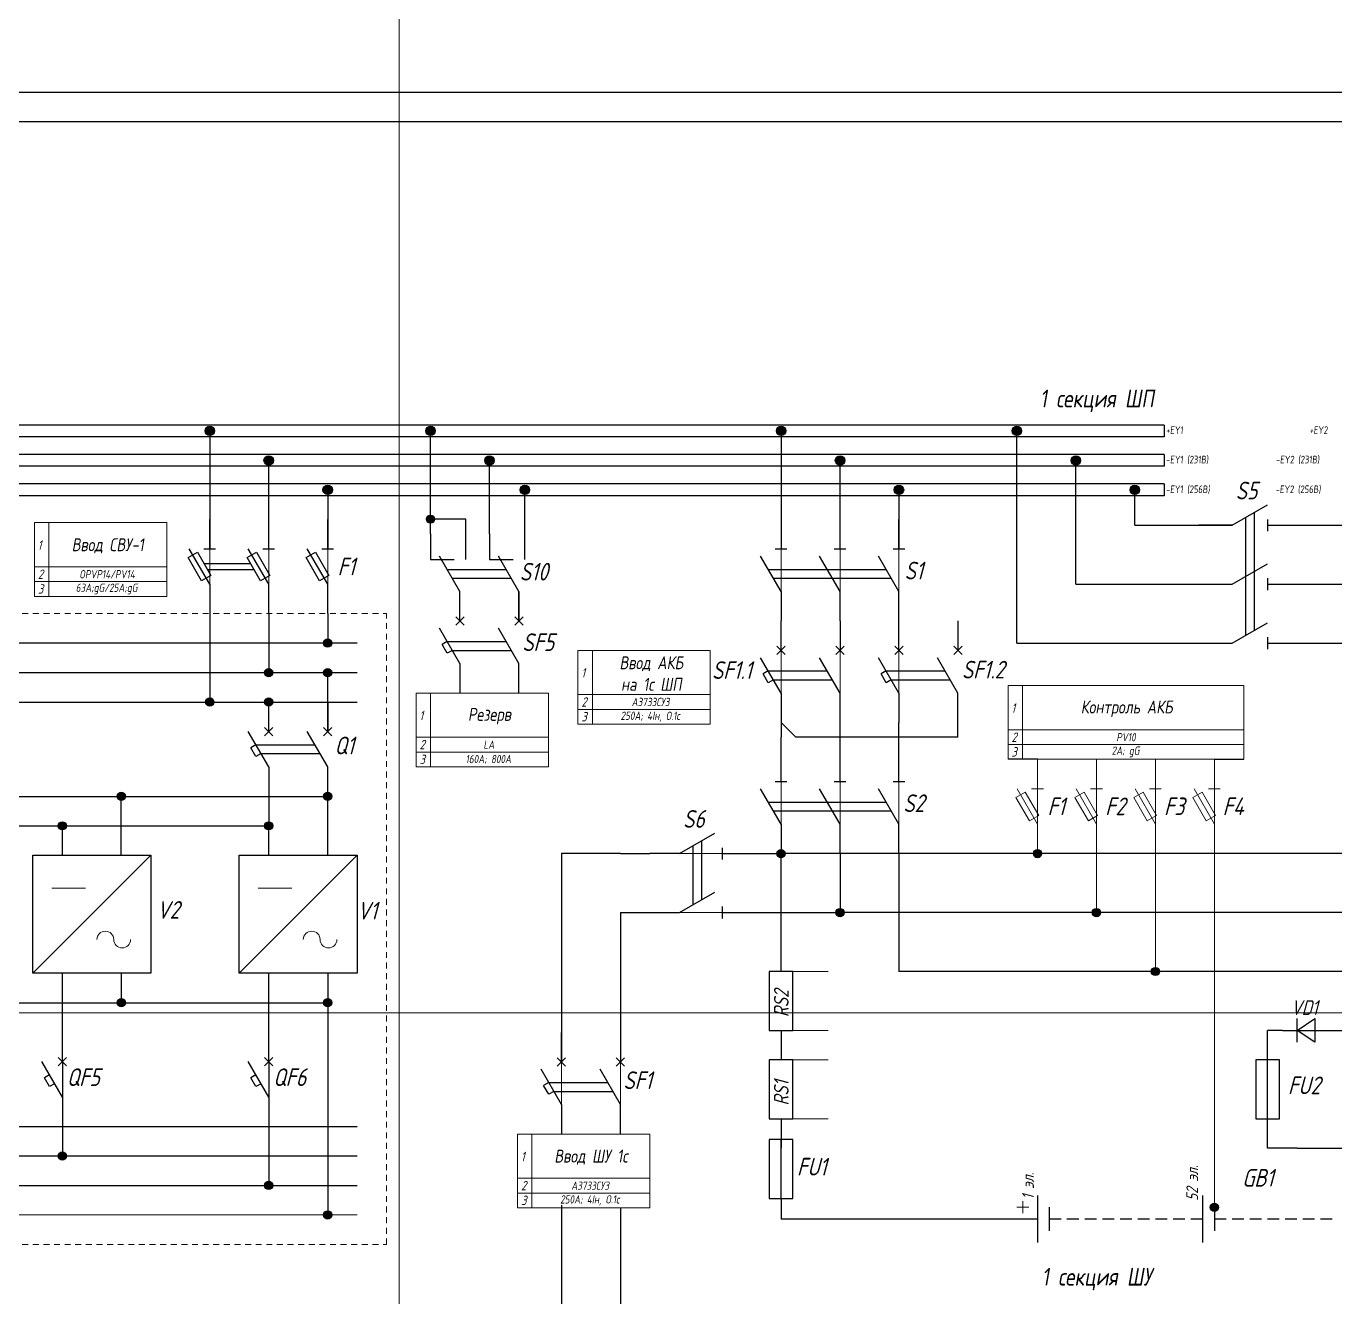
# Model space of a CAD drawing. Header units: millimetres. Extents: x 9 to 5215, y -207 to 4633.
# Drawn here: x 4573.7 to 4740.2, y 4176.9 to 4338.6 of the extents above; entities that cross this region are included whole.
import ezdxf
from ezdxf.enums import TextEntityAlignment as Align

# ---------------------------------------------------------------- set-up
doc = ezdxf.new("R2010")
doc.units = ezdxf.units.MM
doc.linetypes.add('JIS_02_0.7', pattern=[1.35, 0.75, -0.6])
doc.layers.add('Разрывы', color=10, linetype='Continuous')
doc.layers.add('Рамка', color=1, linetype='Continuous', plot=False)
doc.styles.add('eskdw', font='GOST_ANT.TTF', dxfattribs={"oblique": 10})
doc.styles.get("Standard").update_dxf_attribs({"font": 'GOST_ANT.TTF', "oblique": 10, "height": 2.5})
doc.styles.add('Гост', font='GOST_ANT.TTF', dxfattribs={"oblique": 10, "height": 1.4})
doc.styles.add('Шины', font='gost_1.ttf', dxfattribs={"oblique": 5, "height": 1.2})

msp = doc.modelspace()

# ---------------------------------------------------------------- hatches: boundary and pattern name
for points in [[(4597.68, 4287.07, 1), (4596.48, 4287.07, 1)], [(4625.76, 4287.07, 1), (4624.56, 4287.07, 1)], [(4670.35, 4287.07, 1), (4669.15, 4287.07, 1)], [(4700.35, 4287.07, 1), (4699.15, 4287.07, 1)], [(4605.18, 4283.32, 1), (4603.98, 4283.32, 1)], [(4633.26, 4283.32, 1), (4632.06, 4283.32, 1)], [(4677.85, 4283.32, 1), (4676.65, 4283.32, 1)], [(4707.85, 4283.32, 1), (4706.65, 4283.32, 1)], [(4612.68, 4279.57, 1), (4611.48, 4279.57, 1)], [(4637.76, 4279.57, 1), (4636.56, 4279.57, 1)], [(4685.35, 4279.57, 1), (4684.15, 4279.57, 1)], [(4715.35, 4279.57, 1), (4714.15, 4279.57, 1)], [(4625.69, 4275.84, 1), (4624.64, 4275.84, 1)], [(4625.69, 4275.84, 1), (4624.64, 4275.84, 1)], [(4625.69, 4275.84, 1), (4624.64, 4275.84, 1)], [(4612.6, 4260.07, 1), (4611.55, 4260.07, 1)], [(4612.6, 4260.07, 1), (4611.55, 4260.07, 1)], [(4612.6, 4260.07, 1), (4611.55, 4260.07, 1)], [(4605.1, 4256.32, 1), (4604.05, 4256.32, 1)], [(4605.1, 4256.32, 1), (4604.05, 4256.32, 1)], [(4605.1, 4256.32, 1), (4604.05, 4256.32, 1)], [(4612.6, 4256.32, 1), (4611.55, 4256.32, 1)], [(4612.6, 4256.32, 1), (4611.55, 4256.32, 1)], [(4612.6, 4256.32, 1), (4611.55, 4256.32, 1)], [(4597.6, 4252.57, 1), (4596.55, 4252.57, 1)], [(4597.6, 4252.57, 1), (4596.55, 4252.57, 1)], [(4597.6, 4252.57, 1), (4596.55, 4252.57, 1)], [(4605.1, 4252.57, 1), (4604.05, 4252.57, 1)], [(4605.1, 4252.57, 1), (4604.05, 4252.57, 1)], [(4605.1, 4252.57, 1), (4604.05, 4252.57, 1)], [(4586.35, 4240.57, 1), (4585.3, 4240.57, 1)], [(4586.35, 4240.57, 1), (4585.3, 4240.57, 1)], [(4586.35, 4240.57, 1), (4585.3, 4240.57, 1)], [(4612.6, 4240.57, 1), (4611.55, 4240.57, 1)], [(4612.6, 4240.57, 1), (4611.55, 4240.57, 1)], [(4612.6, 4240.57, 1), (4611.55, 4240.57, 1)], [(4578.85, 4236.82, 1), (4577.8, 4236.82, 1)], [(4578.85, 4236.82, 1), (4577.8, 4236.82, 1)], [(4578.85, 4236.82, 1), (4577.8, 4236.82, 1)], [(4605.1, 4236.82, 1), (4604.05, 4236.82, 1)], [(4605.1, 4236.82, 1), (4604.05, 4236.82, 1)], [(4605.1, 4236.82, 1), (4604.05, 4236.82, 1)], [(4670.27, 4233.29, 1), (4669.22, 4233.29, 1)], [(4670.27, 4233.29, 1), (4669.22, 4233.29, 1)], [(4670.27, 4233.29, 1), (4669.22, 4233.29, 1)], [(4702.9, 4233.29, 1), (4701.85, 4233.29, 1)], [(4702.9, 4233.29, 1), (4701.85, 4233.29, 1)], [(4702.9, 4233.29, 1), (4701.85, 4233.29, 1)], [(4677.77, 4225.79, 1), (4676.72, 4225.79, 1)], [(4677.77, 4225.79, 1), (4676.72, 4225.79, 1)], [(4677.77, 4225.79, 1), (4676.72, 4225.79, 1)], [(4710.4, 4225.79, 1), (4709.35, 4225.79, 1)], [(4710.4, 4225.79, 1), (4709.35, 4225.79, 1)], [(4710.4, 4225.79, 1), (4709.35, 4225.79, 1)], [(4717.9, 4218.29, 1), (4716.85, 4218.29, 1)], [(4717.9, 4218.29, 1), (4716.85, 4218.29, 1)], [(4717.9, 4218.29, 1), (4716.85, 4218.29, 1)], [(4586.35, 4214.32, 1), (4585.3, 4214.32, 1)], [(4586.35, 4214.32, 1), (4585.3, 4214.32, 1)], [(4586.35, 4214.32, 1), (4585.3, 4214.32, 1)], [(4612.6, 4214.32, 1), (4611.55, 4214.32, 1)], [(4612.6, 4214.32, 1), (4611.55, 4214.32, 1)], [(4612.6, 4214.32, 1), (4611.55, 4214.32, 1)], [(4578.85, 4194.82, 1), (4577.8, 4194.82, 1)], [(4578.85, 4194.82, 1), (4577.8, 4194.82, 1)], [(4578.85, 4194.82, 1), (4577.8, 4194.82, 1)], [(4605.1, 4191.07, 1), (4604.05, 4191.07, 1)], [(4605.1, 4191.07, 1), (4604.05, 4191.07, 1)], [(4605.1, 4191.07, 1), (4604.05, 4191.07, 1)], [(4725.4, 4188.29, 1), (4724.35, 4188.29, 1)], [(4725.4, 4188.29, 1), (4724.35, 4188.29, 1)], [(4725.4, 4188.29, 1), (4724.35, 4188.29, 1)], [(4612.6, 4187.32, 1), (4611.55, 4187.32, 1)], [(4612.6, 4187.32, 1), (4611.55, 4187.32, 1)], [(4612.6, 4187.32, 1), (4611.55, 4187.32, 1)]]:
    msp.add_hatch(color=256).paths.add_polyline_path(points)

# ---------------------------------------------------------------- linework, layer by layer
for p, q in [((4240.68, 4330.17), (5215.18, 4330.17)), ((4255.68, 4326.42), (5211.43, 4326.42)), ((4718.5, 4287.82), (4267.08, 4287.82)), ((4597.08, 4287.07), (4597.08, 4272.07)), ((4625.16, 4273.96), (4625.16, 4287.07)), ((4669.75, 4287.07), (4669.75, 4272.07)), ((4699.75, 4260.07), (4699.75, 4287.07)), ((4718.5, 4287.82), (4718.5, 4286.32)), ((4718.5, 4286.32), (4267.08, 4286.32)), ((4718.5, 4284.07), (4267.08, 4284.07)), ((4604.58, 4275.82), (4604.58, 4283.32)), ((4632.66, 4273.96), (4632.66, 4283.32)), ((4677.25, 4275.82), (4677.25, 4283.32)), ((4707.25, 4267.57), (4707.25, 4283.32)), ((4718.5, 4284.07), (4718.5, 4282.57)), ((4718.5, 4282.57), (4267.08, 4282.57)), ((4718.5, 4280.32), (4267.08, 4280.32)), ((4718.5, 4280.32), (4718.5, 4278.82)), ((4718.5, 4278.82), (4267.08, 4278.82)), ((4612.08, 4279.57), (4612.08, 4272.07)), ((4637.16, 4273.96), (4637.16, 4279.57)), ((4684.75, 4279.57), (4684.75, 4272.07)), ((4714.75, 4275.07), (4714.75, 4279.57)), ((4727.12, 4275.07), (4731.62, 4277.66)), ((4729.93, 4276.69), (4729.93, 4261.69)), ((4597.08, 4272.07), (4597.08, 4275.82)), ((4604.58, 4272.07), (4604.58, 4275.82)), ((4604.58, 4272.07), (4604.58, 4275.82)), ((4612.08, 4272.07), (4612.08, 4275.82)), ((4612.08, 4272.07), (4612.08, 4275.82)), ((4629.66, 4275.84), (4625.16, 4275.84)), ((4629.66, 4273.96), (4629.66, 4275.84)), ((4677.25, 4272.07), (4677.25, 4275.82)), ((4677.25, 4272.07), (4677.25, 4275.82)), ((4684.75, 4272.07), (4684.75, 4275.82)), ((4684.75, 4272.07), (4684.75, 4275.82)), ((4714.75, 4275.07), (4727.12, 4275.07)), ((4727.12, 4275.07), (4722.91, 4275.07)), ((4728.81, 4276.04), (4728.81, 4261.04)), ((4731.62, 4275.82), (4731.62, 4274.32)), ((4731.62, 4275.07), (4735.84, 4275.07)), ((4735.84, 4275.07), (4744, 4275.07)), ((4625.16, 4273.96), (4625.16, 4270.69)), ((4629.66, 4270.69), (4629.66, 4273.96)), ((4632.66, 4273.96), (4632.66, 4270.69)), ((4637.16, 4270.69), (4637.16, 4273.96)), ((4594.33, 4270.95), (4595.52, 4271.64)), ((4597.08, 4267.57), (4594.48, 4272.07)), ((4595.52, 4271.64), (4597.23, 4268.68)), ((4596.33, 4272.07), (4597.83, 4272.07)), ((4601.83, 4270.95), (4603.02, 4271.64)), ((4604.58, 4267.57), (4601.98, 4272.07)), ((4603.02, 4271.64), (4604.73, 4268.68)), ((4603.83, 4272.07), (4605.33, 4272.07)), ((4609.33, 4270.95), (4610.52, 4271.64)), ((4612.08, 4267.57), (4609.48, 4272.07)), ((4610.52, 4271.64), (4612.23, 4268.68)), ((4611.33, 4272.07), (4612.83, 4272.07)), ((4669, 4272.07), (4670.5, 4272.07)), ((4676.5, 4272.07), (4678, 4272.07)), ((4684, 4272.07), (4685.5, 4272.07)), ((4596.04, 4268), (4594.33, 4270.95)), ((4596.35, 4270.19), (4602.27, 4270.19)), ((4603.54, 4268), (4601.83, 4270.95)), ((4602.63, 4270.94), (4602.63, 4270.94)), ((4611.04, 4268), (4609.33, 4270.95)), ((4625.16, 4270.69), (4628.16, 4270.69)), ((4628.91, 4266.64), (4626.32, 4271.14)), ((4632.66, 4270.69), (4635.66, 4270.69)), ((4636.41, 4266.64), (4633.82, 4271.14)), ((4669.75, 4266.64), (4667.15, 4271.14)), ((4677.25, 4266.64), (4674.65, 4271.14)), ((4675.3, 4270.02), (4675.3, 4270.02)), ((4684.75, 4266.64), (4682.15, 4271.14)), ((4727.12, 4267.57), (4731.62, 4270.16)), ((4597.23, 4268.68), (4596.04, 4268)), ((4596.79, 4269.44), (4602.71, 4269.44)), ((4604.73, 4268.68), (4603.54, 4268)), ((4612.23, 4268.68), (4611.04, 4268)), ((4627.29, 4269.45), (4634.79, 4269.45)), ((4627.94, 4268.33), (4635.44, 4268.33)), ((4668.13, 4269.45), (4683.13, 4269.45)), ((4668.77, 4268.33), (4683.77, 4268.33)), ((4730.96, 4269.52), (4730.96, 4269.52)), ((4731.62, 4268.32), (4731.62, 4266.82)), ((4597.08, 4267.57), (4597.08, 4263.82)), ((4604.58, 4263.82), (4604.58, 4267.57)), ((4612.08, 4263.82), (4612.08, 4267.57)), ((4628.91, 4262.89), (4628.91, 4266.64)), ((4628.91, 4262.89), (4628.91, 4266.64)), ((4636.41, 4266.64), (4636.41, 4262.89)), ((4636.41, 4262.89), (4636.41, 4266.64)), ((4669.75, 4266.64), (4669.75, 4262.89)), ((4677.25, 4262.89), (4677.25, 4266.64)), ((4684.75, 4262.89), (4684.75, 4266.64)), ((4707.25, 4267.57), (4727.12, 4267.57)), ((4722.91, 4267.57), (4727.12, 4267.57)), ((4731.62, 4267.57), (4735.84, 4267.57)), ((4731.62, 4267.57), (4735.84, 4267.57)), ((4735.84, 4267.57), (4751.5, 4267.57)), ((4597.08, 4263.82), (4597.08, 4252.57)), ((4604.58, 4263.82), (4604.58, 4256.32)), ((4612.08, 4263.82), (4612.08, 4260.07)), ((4628.38, 4262.36), (4629.44, 4263.42)), ((4629.44, 4262.36), (4628.38, 4263.42)), ((4635.88, 4262.36), (4636.94, 4263.42)), ((4636.94, 4262.36), (4635.88, 4263.42)), ((4628.91, 4257.46), (4626.32, 4261.96)), ((4636.41, 4257.46), (4633.82, 4261.96)), ((4669.75, 4259.14), (4669.75, 4262.89)), ((4677.25, 4262.89), (4677.25, 4259.14)), ((4684.75, 4259.14), (4684.75, 4262.89)), ((4692.25, 4262.89), (4692.25, 4259.14)), ((4727.12, 4260.07), (4731.62, 4262.66)), ((4615.83, 4260.07), (4360.83, 4260.07)), ((4627.29, 4260.28), (4626.64, 4259.9)), ((4627.29, 4258.78), (4626.64, 4259.9)), ((4627.29, 4260.28), (4634.79, 4260.28)), ((4634.47, 4260.84), (4634.47, 4260.84)), ((4699.75, 4260.07), (4719.16, 4260.07)), ((4719.16, 4260.07), (4727.12, 4260.07)), ((4722.91, 4260.07), (4727.12, 4260.07)), ((4731.62, 4260.82), (4731.62, 4259.32)), ((4731.62, 4260.07), (4735.84, 4260.07)), ((4731.62, 4260.07), (4735.84, 4260.07)), ((4735.84, 4260.07), (4759, 4260.07)), ((4627.94, 4259.15), (4627.29, 4258.78)), ((4627.94, 4259.15), (4635.44, 4259.15)), ((4669.75, 4253.71), (4667.15, 4258.21)), ((4669.22, 4258.61), (4670.28, 4259.67)), ((4670.28, 4258.61), (4669.22, 4259.67)), ((4677.25, 4253.71), (4674.65, 4258.21)), ((4676.72, 4258.61), (4677.78, 4259.67)), ((4677.78, 4258.61), (4676.72, 4259.67)), ((4684.75, 4253.71), (4682.15, 4258.21)), ((4684.22, 4258.61), (4685.28, 4259.67)), ((4685.28, 4258.61), (4684.22, 4259.67)), ((4692.25, 4253.71), (4689.65, 4258.21)), ((4691.72, 4258.61), (4692.78, 4259.67)), ((4692.78, 4258.61), (4691.72, 4259.67)), ((4628.91, 4257.46), (4628.91, 4253.71)), ((4636.41, 4253.71), (4636.41, 4257.46)), ((4668.13, 4256.53), (4667.48, 4256.15)), ((4668.13, 4256.53), (4675.63, 4256.53)), ((4675.3, 4257.09), (4675.3, 4257.09)), ((4683.13, 4256.53), (4682.48, 4256.15)), ((4683.13, 4256.53), (4690.63, 4256.53)), ((4690.3, 4257.09), (4690.3, 4257.09)), ((4353.33, 4256.32), (4615.83, 4256.32)), ((4612.08, 4252.57), (4612.08, 4256.32)), ((4668.13, 4255.03), (4667.48, 4256.15)), ((4668.77, 4255.4), (4668.13, 4255.03)), ((4668.77, 4255.4), (4676.27, 4255.4)), ((4683.13, 4255.03), (4682.48, 4256.15)), ((4683.77, 4255.4), (4683.13, 4255.03)), ((4683.77, 4255.4), (4691.27, 4255.4)), ((4669.75, 4253.71), (4669.75, 4248.09)), ((4677.25, 4249.96), (4677.25, 4253.71)), ((4684.75, 4253.71), (4684.75, 4249.96)), ((4692.25, 4248.09), (4692.25, 4253.71)), ((4450.83, 4252.57), (4615.83, 4252.57)), ((4604.58, 4248.82), (4604.58, 4252.57)), ((4604.58, 4248.82), (4604.58, 4252.57)), ((4612.08, 4252.57), (4612.08, 4248.82)), ((4612.08, 4248.82), (4612.08, 4252.57)), ((4671.62, 4248.09), (4669.75, 4249.96)), ((4677.25, 4246.21), (4677.25, 4249.96)), ((4684.75, 4246.21), (4684.75, 4249.96)), ((4604.58, 4244.32), (4601.98, 4248.82)), ((4604.05, 4248.29), (4605.11, 4249.35)), ((4605.11, 4248.29), (4604.05, 4249.35)), ((4612.08, 4244.32), (4609.48, 4248.82)), ((4611.55, 4248.29), (4612.61, 4249.35)), ((4612.61, 4248.29), (4611.55, 4249.35)), ((4669.75, 4246.21), (4669.75, 4248.09)), ((4692.25, 4248.09), (4671.62, 4248.09)), ((4602.96, 4247.14), (4602.31, 4246.76)), ((4602.96, 4245.64), (4602.31, 4246.76)), ((4602.96, 4247.14), (4610.46, 4247.14)), ((4610.13, 4247.7), (4610.13, 4247.7)), ((4603.6, 4246.01), (4602.96, 4245.64)), ((4603.6, 4246.01), (4611.1, 4246.01)), ((4669.75, 4242.46), (4669.75, 4246.21)), ((4677.25, 4242.46), (4677.25, 4246.21)), ((4677.25, 4242.46), (4677.25, 4246.21)), ((4684.75, 4242.46), (4684.75, 4246.21)), ((4684.75, 4242.46), (4684.75, 4246.21)), ((4702.37, 4245.29), (4698.62, 4245.29)), ((4724.87, 4245.29), (4728.62, 4245.29)), ((4604.58, 4244.32), (4604.58, 4240.57)), ((4612.08, 4240.57), (4612.08, 4244.32)), ((4669.75, 4237.04), (4667.15, 4241.54)), ((4669, 4242.46), (4670.5, 4242.46)), ((4677.25, 4237.04), (4674.65, 4241.54)), ((4676.5, 4242.46), (4678, 4242.46)), ((4684.75, 4237.04), (4682.15, 4241.54)), ((4684, 4242.46), (4685.5, 4242.46)), ((4559.58, 4240.57), (4612.08, 4240.57)), ((4585.83, 4233.07), (4585.83, 4240.57)), ((4604.58, 4240.57), (4604.58, 4236.82)), ((4612.08, 4233.07), (4612.08, 4240.57)), ((4668.13, 4239.85), (4683.13, 4239.85)), ((4675.3, 4240.41), (4675.3, 4240.41)), ((4668.77, 4238.73), (4683.77, 4238.73)), ((4552.08, 4236.82), (4604.58, 4236.82)), ((4578.33, 4233.07), (4578.33, 4236.82)), ((4604.58, 4233.07), (4604.58, 4236.82)), ((4669.75, 4237.04), (4669.75, 4233.29)), ((4677.25, 4233.29), (4677.25, 4237.04)), ((4684.75, 4233.29), (4684.75, 4237.04)), ((4656.82, 4233.29), (4661.32, 4235.89)), ((4659.64, 4234.91), (4659.64, 4227.41)), ((4649.32, 4233.29), (4641.82, 4233.29)), ((4641.82, 4233.29), (4641.82, 4206.78)), ((4649.32, 4233.29), (4653.07, 4233.29)), ((4656.82, 4233.29), (4653.07, 4233.29)), ((4658.51, 4234.26), (4658.51, 4226.76)), ((4662.25, 4234.04), (4662.25, 4232.54)), ((4662.25, 4233.29), (4666, 4233.29)), ((4666, 4233.29), (4669.75, 4233.29)), ((4669.75, 4218.29), (4669.75, 4233.29)), ((4774, 4233.29), (4669.75, 4233.29)), ((4677.25, 4233.29), (4677.25, 4225.79)), ((4684.75, 4233.29), (4684.75, 4218.29)), ((4574.58, 4218.07), (4589.58, 4233.07)), ((4589.58, 4233.07), (4589.58, 4218.07)), ((4600.83, 4218.07), (4615.83, 4233.07)), ((4615.83, 4233.07), (4615.83, 4218.07)), ((4656.82, 4225.79), (4661.32, 4228.39)), ((4660.2, 4227.74), (4660.2, 4227.74)), ((4662.25, 4226.54), (4662.25, 4225.04)), ((4649.32, 4225.79), (4653.07, 4225.79)), ((4649.32, 4225.79), (4649.32, 4206.78)), ((4653.07, 4225.79), (4656.82, 4225.79)), ((4662.25, 4225.79), (4666, 4225.79)), ((4662.25, 4225.79), (4666, 4225.79)), ((4666, 4225.79), (4669.75, 4225.79)), ((4669.75, 4225.79), (4677.25, 4225.79)), ((4781.5, 4225.79), (4677.25, 4225.79)), ((4671.25, 4218.29), (4668.25, 4218.29)), ((4668.25, 4218.29), (4668.25, 4210.79)), ((4671.25, 4210.79), (4671.25, 4218.29)), ((4789, 4218.29), (4684.75, 4218.29)), ((4578.33, 4214.32), (4578.33, 4218.07)), ((4585.83, 4218.07), (4585.83, 4214.32)), ((4604.58, 4214.32), (4604.58, 4218.07)), ((4612.08, 4218.07), (4612.08, 4214.32)), ((4480.83, 4214.32), (4612.08, 4214.32)), ((4578.33, 4210.57), (4578.33, 4214.32)), ((4604.58, 4210.57), (4604.58, 4214.32)), ((4612.08, 4214.32), (4612.08, 4187.32)), ((4578.33, 4206.82), (4578.33, 4210.57)), ((4578.33, 4206.82), (4578.33, 4210.57)), ((4604.58, 4206.82), (4604.58, 4210.57)), ((4604.58, 4206.82), (4604.58, 4210.57)), ((4641.82, 4206.78), (4641.82, 4210.53)), ((4649.32, 4210.53), (4649.32, 4206.78)), ((4668.25, 4210.79), (4671.25, 4210.79)), ((4669.75, 4210.79), (4669.75, 4207.04)), ((4731.64, 4207.04), (4731.64, 4210.79)), ((4733.52, 4210.79), (4731.64, 4210.79)), ((4739.52, 4210.79), (4741.39, 4210.79)), ((4578.33, 4202.32), (4575.73, 4206.82)), ((4577.8, 4206.29), (4578.86, 4207.35)), ((4578.86, 4206.29), (4577.8, 4207.35)), ((4604.58, 4202.32), (4601.98, 4206.82)), ((4604.05, 4206.29), (4605.11, 4207.35)), ((4605.11, 4206.29), (4604.05, 4207.35)), ((4641.29, 4206.25), (4642.35, 4207.31)), ((4642.35, 4206.25), (4641.29, 4207.31)), ((4648.79, 4206.25), (4649.85, 4207.31)), ((4649.85, 4206.25), (4648.79, 4207.31)), ((4671.25, 4207.04), (4668.25, 4207.04)), ((4668.25, 4207.04), (4668.25, 4199.54)), ((4671.25, 4199.54), (4671.25, 4207.04)), ((4733.14, 4207.04), (4730.14, 4207.04)), ((4730.14, 4207.04), (4730.14, 4199.54)), ((4731.64, 4199.54), (4731.64, 4207.04)), ((4733.14, 4199.54), (4733.14, 4207.04)), ((4576.71, 4205.14), (4576.06, 4204.76)), ((4602.96, 4205.14), (4602.31, 4204.76)), ((4641.82, 4201.35), (4639.22, 4205.85)), ((4649.32, 4201.35), (4646.72, 4205.85)), ((4576.71, 4203.64), (4576.06, 4204.76)), ((4577.35, 4204.01), (4576.71, 4203.64)), ((4602.96, 4203.64), (4602.31, 4204.76)), ((4603.6, 4204.01), (4602.96, 4203.64)), ((4640.2, 4204.17), (4639.55, 4203.79)), ((4640.2, 4202.67), (4639.55, 4203.79)), ((4640.2, 4204.17), (4647.7, 4204.17)), ((4647.37, 4204.73), (4647.37, 4204.73)), ((4578.33, 4202.32), (4578.33, 4198.57)), ((4604.58, 4202.32), (4604.58, 4198.57)), ((4640.85, 4203.04), (4640.2, 4202.67)), ((4640.85, 4203.04), (4648.35, 4203.04)), ((4641.82, 4201.35), (4641.82, 4197.6)), ((4649.32, 4197.6), (4649.32, 4201.35)), ((4342.08, 4198.57), (4615.83, 4198.57)), ((4578.33, 4198.57), (4578.33, 4194.82)), ((4604.58, 4198.57), (4604.58, 4191.07)), ((4668.25, 4199.54), (4671.25, 4199.54)), ((4669.75, 4199.54), (4669.75, 4195.79)), ((4730.14, 4199.54), (4733.14, 4199.54)), ((4731.64, 4195.79), (4731.64, 4199.54)), ((4671.25, 4196.91), (4668.25, 4196.91)), ((4668.25, 4196.91), (4668.25, 4189.41)), ((4669.75, 4189.41), (4669.75, 4196.91)), ((4671.25, 4189.41), (4671.25, 4196.91)), ((4342.08, 4194.82), (4615.83, 4194.82)), ((4735.39, 4195.79), (4731.64, 4195.79)), ((4735.39, 4195.79), (4741.37, 4195.79)), ((4342.08, 4191.07), (4615.83, 4191.07)), ((4641.82, 4188.56), (4641.82, 4175.32)), ((4649.32, 4188.23), (4649.32, 4171.57)), ((4668.25, 4189.41), (4671.25, 4189.41)), ((4669.75, 4189.41), (4669.75, 4186.79)), ((4702.37, 4189.79), (4702.37, 4183.79)), ((4703.87, 4188.29), (4703.87, 4185.29)), ((4723.37, 4189.79), (4723.37, 4183.79)), ((4724.87, 4188.29), (4724.87, 4185.29)), ((4698.62, 4186.79), (4669.75, 4186.79)), ((4702.37, 4186.79), (4698.62, 4186.79)), ((4705.37, 4186.79), (4703.87, 4186.79)), ((4705.37, 4186.79), (4703.87, 4186.79)), ((4705.37, 4186.79), (4703.87, 4186.79)), ((4707.62, 4186.79), (4706.12, 4186.79)), ((4709.87, 4186.79), (4708.37, 4186.79)), ((4712.12, 4186.79), (4710.62, 4186.79)), ((4714.37, 4186.79), (4712.87, 4186.79)), ((4716.62, 4186.79), (4715.12, 4186.79)), ((4718.87, 4186.79), (4717.37, 4186.79)), ((4721.12, 4186.79), (4719.62, 4186.79)), ((4723.37, 4186.79), (4721.87, 4186.79)), ((4726.37, 4186.79), (4724.87, 4186.79)), ((4726.37, 4186.79), (4725.25, 4186.79)), ((4728.62, 4186.79), (4727.12, 4186.79)), ((4730.87, 4186.79), (4729.37, 4186.79)), ((4733.12, 4186.79), (4731.62, 4186.79)), ((4735.37, 4186.79), (4733.87, 4186.79)), ((4737.62, 4186.79), (4736.12, 4186.79)), ((4739.87, 4186.79), (4738.37, 4186.79))]:
    msp.add_line(p, q)
at = {"lineweight": 9}
for p, q in [((4574.78, 4275.4), (4591.61, 4275.4)), ((4574.78, 4275.4), (4574.78, 4266.02)), ((4576.61, 4275.4), (4576.61, 4266.02)), ((4591.61, 4275.4), (4591.61, 4266.02)), ((4591.61, 4275.4), (4591.61, 4266.02)), ((4574.78, 4269.77), (4591.61, 4269.77)), ((4574.78, 4269.77), (4591.61, 4269.77)), ((4576.61, 4269.77), (4591.61, 4269.77)), ((4576.61, 4269.77), (4591.61, 4269.77)), ((4574.78, 4267.9), (4576.61, 4267.9)), ((4576.61, 4267.9), (4591.61, 4267.9)), ((4576.61, 4267.9), (4591.61, 4267.9)), ((4574.78, 4266.02), (4576.61, 4266.02)), ((4576.61, 4266.02), (4591.61, 4266.02)), ((4576.61, 4266.02), (4591.61, 4266.02)), ((4643.91, 4259.14), (4660.75, 4259.14)), ((4643.91, 4259.14), (4643.91, 4249.77)), ((4645.75, 4259.14), (4645.75, 4249.77)), ((4660.75, 4259.14), (4660.75, 4249.77)), ((4660.75, 4259.14), (4660.75, 4249.77)), ((4623.33, 4253.71), (4640.16, 4253.71)), ((4623.33, 4253.71), (4623.33, 4244.34)), ((4625.16, 4253.71), (4625.16, 4244.34)), ((4640.16, 4253.71), (4640.16, 4244.34)), ((4640.16, 4253.71), (4640.16, 4244.34)), ((4643.91, 4253.52), (4660.75, 4253.52)), ((4643.91, 4253.52), (4660.75, 4253.52)), ((4645.75, 4253.52), (4660.75, 4253.52)), ((4645.75, 4253.52), (4660.75, 4253.52)), ((4698.62, 4254.66), (4728.62, 4254.66)), ((4698.62, 4254.66), (4698.62, 4245.29)), ((4700.46, 4254.66), (4700.46, 4245.29)), ((4728.62, 4254.66), (4728.62, 4245.29)), ((4728.62, 4254.66), (4728.62, 4245.29)), ((4643.91, 4251.64), (4645.75, 4251.64)), ((4645.75, 4251.64), (4660.75, 4251.64)), ((4645.75, 4251.64), (4660.75, 4251.64)), ((4643.91, 4249.77), (4645.75, 4249.77)), ((4645.75, 4249.77), (4660.75, 4249.77)), ((4645.75, 4249.77), (4660.75, 4249.77)), ((4623.33, 4248.09), (4640.16, 4248.09)), ((4623.33, 4248.09), (4640.16, 4248.09)), ((4625.16, 4248.09), (4640.16, 4248.09)), ((4625.16, 4248.09), (4640.16, 4248.09)), ((4698.62, 4249.04), (4728.62, 4249.04)), ((4698.62, 4249.04), (4728.62, 4249.04)), ((4698.62, 4249.04), (4728.62, 4249.04)), ((4698.62, 4249.04), (4728.62, 4249.04)), ((4698.62, 4247.16), (4728.62, 4247.16)), ((4698.62, 4247.16), (4728.62, 4247.16)), ((4711.79, 4247.16), (4713.62, 4247.16)), ((4623.33, 4246.21), (4625.16, 4246.21)), ((4625.16, 4246.21), (4640.16, 4246.21)), ((4625.16, 4246.21), (4640.16, 4246.21)), ((4698.62, 4245.29), (4728.62, 4245.29)), ((4698.62, 4245.29), (4728.62, 4245.29)), ((4702.37, 4241.54), (4702.37, 4245.29)), ((4702.37, 4245.29), (4702.37, 4241.54)), ((4709.87, 4241.54), (4709.87, 4245.29)), ((4709.87, 4245.29), (4709.87, 4241.54)), ((4711.79, 4245.29), (4713.62, 4245.29)), ((4717.37, 4241.54), (4717.37, 4245.29)), ((4717.37, 4241.54), (4717.37, 4245.29)), ((4717.37, 4245.29), (4717.37, 4241.54)), ((4724.87, 4241.54), (4724.87, 4245.29)), ((4724.87, 4241.54), (4724.87, 4245.29)), ((4724.87, 4245.29), (4724.87, 4241.54)), ((4623.33, 4244.34), (4625.16, 4244.34)), ((4625.16, 4244.34), (4640.16, 4244.34)), ((4625.16, 4244.34), (4640.16, 4244.34)), ((4702.37, 4237.04), (4699.78, 4241.54)), ((4701.62, 4241.54), (4703.12, 4241.54)), ((4709.87, 4237.04), (4707.28, 4241.54)), ((4709.12, 4241.54), (4710.62, 4241.54)), ((4717.37, 4237.04), (4714.78, 4241.54)), ((4716.62, 4241.54), (4718.12, 4241.54)), ((4724.87, 4237.04), (4722.28, 4241.54)), ((4724.12, 4241.54), (4725.62, 4241.54)), ((4699.63, 4240.43), (4700.81, 4241.11)), ((4701.34, 4237.47), (4699.63, 4240.43)), ((4700.81, 4241.11), (4702.52, 4238.15)), ((4707.13, 4240.43), (4708.31, 4241.11)), ((4708.84, 4237.47), (4707.13, 4240.43)), ((4708.31, 4241.11), (4710.02, 4238.15)), ((4714.63, 4240.43), (4715.81, 4241.11)), ((4716.34, 4237.47), (4714.63, 4240.43)), ((4715.43, 4240.41), (4715.43, 4240.41)), ((4715.81, 4241.11), (4717.52, 4238.15)), ((4722.13, 4240.43), (4723.31, 4241.11)), ((4723.84, 4237.47), (4722.13, 4240.43)), ((4723.31, 4241.11), (4725.02, 4238.15)), ((4702.52, 4238.15), (4701.34, 4237.47)), ((4710.02, 4238.15), (4708.84, 4237.47)), ((4717.52, 4238.15), (4716.34, 4237.47)), ((4725.02, 4238.15), (4723.84, 4237.47)), ((4702.37, 4237.04), (4702.37, 4233.29)), ((4709.87, 4237.04), (4709.87, 4233.29)), ((4717.37, 4233.29), (4717.37, 4237.04)), ((4724.87, 4233.29), (4724.87, 4237.04)), ((4709.87, 4233.29), (4709.87, 4225.79)), ((4717.37, 4233.29), (4717.37, 4218.29)), ((4724.87, 4199.54), (4724.87, 4233.29)), ((4724.87, 4188.29), (4724.87, 4199.54)), ((4636.24, 4197.6), (4653.07, 4197.6)), ((4636.24, 4197.6), (4636.24, 4188.23)), ((4638.07, 4197.6), (4638.07, 4188.23)), ((4653.07, 4197.6), (4653.07, 4188.23)), ((4653.07, 4197.6), (4653.07, 4188.23)), ((4636.24, 4191.98), (4653.07, 4191.98)), ((4636.24, 4191.98), (4653.07, 4191.98)), ((4638.07, 4191.98), (4653.07, 4191.98)), ((4638.07, 4191.98), (4653.07, 4191.98)), ((4636.24, 4190.1), (4638.07, 4190.1)), ((4638.07, 4190.1), (4653.07, 4190.1)), ((4638.07, 4190.1), (4653.07, 4190.1)), ((4636.24, 4188.23), (4638.07, 4188.23)), ((4638.07, 4188.23), (4653.07, 4188.23)), ((4638.07, 4188.23), (4653.07, 4188.23))]:
    msp.add_line(p, q, dxfattribs=at)
at = {"linetype": 'JIS_02_0.7', "lineweight": 9}
for p, q in [((4338.33, 4263.82), (4619.58, 4263.82)), ((4619.58, 4183.57), (4619.58, 4263.82)), ((4338.33, 4183.57), (4619.58, 4183.57))]:
    msp.add_line(p, q, dxfattribs=at)
at = {"color": 0}
for p, q in [((4574.58, 4233.07), (4589.58, 4233.07)), ((4574.58, 4218.07), (4574.58, 4233.07)), ((4600.83, 4233.07), (4615.83, 4233.07)), ((4600.83, 4218.07), (4600.83, 4233.07)), ((4589.58, 4218.07), (4574.58, 4218.07)), ((4615.83, 4218.07), (4600.83, 4218.07))]:
    msp.add_line(p, q, dxfattribs=at)
at = {"lineweight": 15}
for p, q in [((4576.99, 4228.89), (4581.26, 4228.89)), ((4603.24, 4228.89), (4607.51, 4228.89))]:
    msp.add_line(p, q, dxfattribs=at)
at = {"lineweight": 13}
for p, q in [((4671.25, 4218.29), (4675.75, 4218.29)), ((4675.75, 4210.79), (4671.25, 4210.79)), ((4671.25, 4207.04), (4675.75, 4207.04)), ((4675.75, 4199.54), (4671.25, 4199.54)), ((4342.08, 4187.32), (4615.83, 4187.32))]:
    msp.add_line(p, q, dxfattribs=at)
at = {"ltscale": 5}
for p in [(4733.52, 4210.79), (4735.39, 4210.79)]:
    msp.add_line(p, (4739.52, 4210.79), dxfattribs=at)
at = {"lineweight": 20}
for p, q in [((4701.25, 4188.3), (4699.75, 4188.3)), ((4700.5, 4189.05), (4700.5, 4187.55)), ((4700.5, 4188.3), (4701.25, 4188.3))]:
    msp.add_line(p, q, dxfattribs=at)
at = {"ltscale": 5}
for points in [[(4735.39, 4209.29), (4735.39, 4212.29)], [(4737.64, 4210.79), (4737.64, 4209.29), (4735.39, 4210.79), (4737.64, 4212.29), (4737.64, 4210.79)]]:
    msp.add_lwpolyline(points, dxfattribs=at)
for centre, radius in [((4597.08, 4287.07), 0.6), ((4625.16, 4287.07), 0.6), ((4669.75, 4287.07), 0.6), ((4699.75, 4287.07), 0.6), ((4604.58, 4283.32), 0.6), ((4632.66, 4283.32), 0.6), ((4677.25, 4283.32), 0.6), ((4707.25, 4283.32), 0.6), ((4612.08, 4279.57), 0.6), ((4637.16, 4279.57), 0.6), ((4684.75, 4279.57), 0.6), ((4714.75, 4279.57), 0.6), ((4625.16, 4275.84), 0.525), ((4625.16, 4275.84), 0.525), ((4625.16, 4275.84), 0.525), ((4612.08, 4260.07), 0.525), ((4612.08, 4260.07), 0.525), ((4612.08, 4260.07), 0.525), ((4604.58, 4256.32), 0.525), ((4604.58, 4256.32), 0.525), ((4604.58, 4256.32), 0.525), ((4612.08, 4256.32), 0.525), ((4612.08, 4256.32), 0.525), ((4612.08, 4256.32), 0.525), ((4597.08, 4252.57), 0.525), ((4597.08, 4252.57), 0.525), ((4597.08, 4252.57), 0.525), ((4604.58, 4252.57), 0.525), ((4604.58, 4252.57), 0.525), ((4604.58, 4252.57), 0.525), ((4585.83, 4240.57), 0.525), ((4585.83, 4240.57), 0.525), ((4585.83, 4240.57), 0.525), ((4612.08, 4240.57), 0.525), ((4612.08, 4240.57), 0.525), ((4612.08, 4240.57), 0.525), ((4578.33, 4236.82), 0.525), ((4578.33, 4236.82), 0.525), ((4578.33, 4236.82), 0.525), ((4604.58, 4236.82), 0.525), ((4604.58, 4236.82), 0.525), ((4604.58, 4236.82), 0.525), ((4669.75, 4233.29), 0.525), ((4669.75, 4233.29), 0.525), ((4669.75, 4233.29), 0.525), ((4702.37, 4233.29), 0.525), ((4702.37, 4233.29), 0.525), ((4702.37, 4233.29), 0.525), ((4677.25, 4225.79), 0.525), ((4677.25, 4225.79), 0.525), ((4677.25, 4225.79), 0.525), ((4709.87, 4225.79), 0.525), ((4709.87, 4225.79), 0.525), ((4709.87, 4225.79), 0.525), ((4717.37, 4218.29), 0.525), ((4717.37, 4218.29), 0.525), ((4717.37, 4218.29), 0.525), ((4585.83, 4214.32), 0.525), ((4585.83, 4214.32), 0.525), ((4585.83, 4214.32), 0.525), ((4612.08, 4214.32), 0.525), ((4612.08, 4214.32), 0.525), ((4612.08, 4214.32), 0.525), ((4578.33, 4194.82), 0.525), ((4578.33, 4194.82), 0.525), ((4578.33, 4194.82), 0.525), ((4604.58, 4191.07), 0.525), ((4604.58, 4191.07), 0.525), ((4604.58, 4191.07), 0.525), ((4724.87, 4188.29), 0.525), ((4724.87, 4188.29), 0.525), ((4724.87, 4188.29), 0.525), ((4612.08, 4187.32), 0.525), ((4612.08, 4187.32), 0.525), ((4612.08, 4187.32), 0.525)]:
    msp.add_circle(centre, radius)
at = {"lineweight": 15}
for centre, start, end in [((4583.8, 4222.35), 0, 180), ((4610.05, 4222.35), 0, 180), ((4585.93, 4222.35), 180, 0), ((4612.18, 4222.35), 180, 0)]:
    msp.add_arc(centre, 1.07, start, end, dxfattribs=at)
at = {"layer": 'Разрывы', "lineweight": 13}
for p, q in [((4597.08, 4272.07), (4597.08, 4266.64)), ((4604.58, 4272.07), (4604.58, 4266.64)), ((4612.08, 4272.07), (4612.08, 4266.64)), ((4669.75, 4272.07), (4669.75, 4266.64)), ((4677.25, 4272.07), (4677.25, 4266.64)), ((4684.75, 4272.07), (4684.75, 4266.64)), ((4669.75, 4259.14), (4669.75, 4253.71)), ((4677.25, 4259.14), (4677.25, 4253.71)), ((4684.75, 4259.14), (4684.75, 4253.71)), ((4669.75, 4242.46), (4669.75, 4237.04)), ((4677.25, 4242.46), (4677.25, 4237.04)), ((4684.75, 4242.46), (4684.75, 4237.04)), ((4656.82, 4233.29), (4662.25, 4233.29)), ((4656.82, 4225.79), (4662.25, 4225.79)), ((4641.82, 4206.78), (4641.82, 4201.35)), ((4649.32, 4206.78), (4649.32, 4201.35))]:
    msp.add_line(p, q, dxfattribs=at)
at = {"layer": 'Разрывы', "lineweight": 9}
for p, q in [((4702.37, 4241.54), (4702.37, 4237.04)), ((4709.87, 4241.54), (4709.87, 4237.04)), ((4717.37, 4241.54), (4717.37, 4237.04)), ((4724.87, 4241.54), (4724.87, 4237.04))]:
    msp.add_line(p, q, dxfattribs=at)
at = {"layer": 'Разрывы'}
for p, q in [((4578.33, 4206.82), (4578.33, 4202.32)), ((4604.58, 4206.82), (4604.58, 4202.32))]:
    msp.add_line(p, q, dxfattribs=at)
at = {"layer": 'Рамка', "lineweight": 9}
for p, q in [((4621.18, 4213.03), (4621.18, 4423.03)), ((4324.18, 4213.03), (4621.18, 4213.03)), ((4621.18, 4003.03), (4621.18, 4213.03)), ((4621.18, 4213.03), (4918.18, 4213.03))]:
    msp.add_line(p, q, dxfattribs=at)

# ---------------------------------------------------------------- texts
at = {"color": 0, "lineweight": 15, "style": 'eskdw', "oblique": 15}
for s, height, p in [('S5', 2.25, (4728.95, 4279.48)), ('F1', 2.25, (4614.45, 4269.82)), ('S10', 2.25, (4638.3, 4269.16)), ('S1', 2.25, (4686.63, 4269.3)), ('S2', 2.25, (4686.63, 4239.7)), ('S6', 2.25, (4658.65, 4237.7)), ('VD1', 1.875, (4736.32, 4213.7)), ('QF5', 2.25, (4580.99, 4204.84)), ('QF6', 2.25, (4607.24, 4204.84))]:
    msp.add_text(s, height=height, dxfattribs=at).set_placement(p, align=Align.MIDDLE_CENTER)
at = {"lineweight": 9, "style": 'eskdw', "oblique": 15}
for s, p in [('1', (4575.19, 4271.95)), ('2', (4575.22, 4268.24)), ('3', (4575.22, 4266.36)), ('1', (4644.33, 4255.69)), ('2', (4644.35, 4251.98)), ('1', (4623.74, 4250.26)), ('1', (4699.04, 4251.21)), ('3', (4644.35, 4250.11)), ('2', (4699.06, 4247.5)), ('2', (4623.77, 4246.56)), ('3', (4699.06, 4245.63)), ('3', (4623.77, 4244.68)), ('1', (4636.65, 4194.15)), ('2', (4636.68, 4190.45)), ('3', (4636.68, 4188.57))]:
    msp.add_text(s, height=1.2, dxfattribs=at).set_placement(p)
at = {"style": 'eskdw', "oblique": 15}
for s, p in [('SF5', (4636.83, 4259.06)), ('SF1.1', (4660.95, 4255.51)), ('SF1.2', (4692.74, 4255.57)), ('Q1', (4612.94, 4245.92)), ('V2', (4590.34, 4225)), ('V1', (4615.83, 4224.9)), ('SF1', (4649.69, 4203.33))]:
    msp.add_text(s, height=2.25, dxfattribs=at).set_placement(p)
at = {"color": 0, "lineweight": 9, "style": 'eskdw', "oblique": 15}
for s, p in [('F1', (4704.75, 4239.3)), ('F2', (4712.25, 4239.3)), ('F3', (4719.75, 4239.3)), ('F4', (4727.25, 4239.3))]:
    msp.add_text(s, height=2.25, dxfattribs=at).set_placement(p, align=Align.MIDDLE_CENTER)
at = {"style": 'eskdw', "oblique": 15}
for s, p in [('RS2', (4670.72, 4212.48)), ('RS1', (4670.72, 4201.23))]:
    msp.add_text(s, height=1.875, rotation=90, dxfattribs=at).set_placement(p)
at = {"color": 0, "style": 'eskdw', "oblique": 15}
for s, p in [('FU2', (4736.28, 4203.8)), ('FU1', (4673.66, 4193.45))]:
    msp.add_text(s, height=2.25, dxfattribs=at).set_placement(p, align=Align.MIDDLE_CENTER)
at = {"color": 0, "lineweight": 15, "style": 'eskdw', "oblique": 15}
for s, p in [('52 эл.', (4722.05, 4191.36)), ('1 эл.', (4701.16, 4190.99))]:
    msp.add_text(s, height=1.5, rotation=90, dxfattribs=at).set_placement(p, align=Align.MIDDLE_CENTER)
at = {"color": 0, "style": 'eskdw', "oblique": 15}
msp.add_text('GB1', height=2.25, dxfattribs=at).set_placement((4728.4, 4190.91))
at = {"lineweight": 9}
for s, width, insert, char_height, attachment_point, style in [('1 секция ШП', 33.2912, (4709.93, 4290.89), 2.25, 5, 'Гост'), (' +{\\H1.0833x;EY1}', 7.2274, (4718.24, 4287.66), 0.9, 1, 'Шины'), (' +{\\H1.0833x;EY2}', 7.2274, (4736.5, 4287.66), 0.9, 1, 'Шины'), (' -{\\H1.0833x;EY1 (231В)}', 11.8735, (4718.24, 4283.91), 0.9, 1, 'Шины'), (' -{\\H1.0833x;EY2 (231В)}', 11.8735, (4732.22, 4283.91), 0.9, 1, 'Шины'), (' -{\\H1.0833x;EY1 (256В)}', 11.8735, (4718.24, 4280.13), 0.9, 1, 'Шины'), (' -{\\H1.0833x;EY2 (256В)}', 11.8735, (4732.19, 4280.13), 0.9, 1, 'Шины'), ('Ввод СВУ-1', 20, (4584.11, 4272.46), 1.65, 5, 'Гост'), ('Ввод АКБ \\Pна 1с ШП', 20, (4653.25, 4256.2), 1.65, 5, 'Гост'), ('Резерв', 20, (4632.66, 4250.78), 1.65, 5, 'Гост'), ('Контроль АКБ', 20, (4713.72, 4251.72), 1.65, 5, 'Гост'), ('Ввод ШУ 1с', 20, (4645.57, 4194.67), 1.65, 5, 'Гост'), ('1 секция ШУ', 33.2912, (4709.93, 4179.15), 2.25, 5, 'Гост')]:
    msp.add_mtext_dynamic_manual_height_columns(s, width=width, gutter_width=6, heights=[0], dxfattribs=dict(at, insert=insert, char_height=char_height, attachment_point=attachment_point, style=style))
at = {"lineweight": 9, "char_height": 1.05, "width": 15, "attachment_point": 5}
for s, insert in [('\\A1;OPVP14/PV14', (4584.02, 4268.84)), ('63А;gG/25А;gG', (4583.96, 4266.96)), ('\\A1;А3733СУ3', (4653.16, 4252.58)), ('250А; 4Iн, О.1с', (4653.1, 4250.7)), ('\\A1;PV10', (4713.63, 4248.1)), ('\\A1;LA', (4632.58, 4247.15)), ('2А; gG', (4713.57, 4246.23)), ('160А; 800А', (4632.51, 4245.28)), ('\\A1;А3733СУ3', (4645.48, 4191.04)), ('250А; 4Iн, О.1с', (4645.42, 4189.17))]:
    msp.add_mtext(s, dxfattribs=dict(at, insert=insert))

doc.saveas('drawing.dxf')
